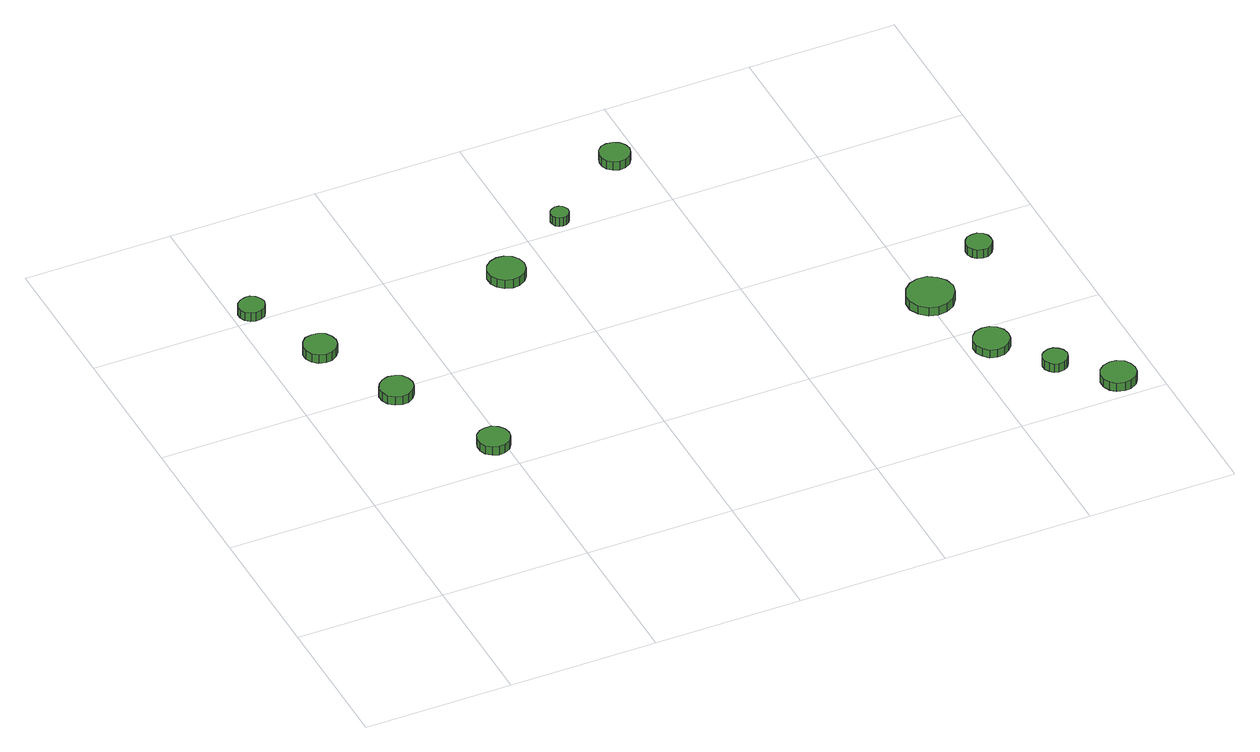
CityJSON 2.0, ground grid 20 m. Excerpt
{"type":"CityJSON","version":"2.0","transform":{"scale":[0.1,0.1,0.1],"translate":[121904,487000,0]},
"CityObjects":{
"tree1":{"type":"SolitaryVegetationObject","attributes":{"function":"something"},"geometry":[{"type":"MultiSurface","lod":"1","boundaries":[[[0,1,2,3,4,5,6,7,8,9,10,11,12,13,14]],[[15,16,17,18,19,20,21,22,23,24,25,26,27,28,29]],[[0,29,28,1]],[[1,28,27,2]],[[2,27,26,3]],[[3,26,25,4]],[[4,25,24,5]],[[5,24,23,6]],[[6,23,22,7]],[[7,22,21,8]],[[8,21,20,9]],[[9,20,19,10]],[[10,19,18,11]],[[11,18,17,12]],[[12,17,16,13]],[[13,16,15,14]],[[14,15,29,0]]]}]},
"tree2":{"type":"SolitaryVegetationObject","attributes":{"function":"something"},"geometry":[{"type":"MultiSurface","lod":"1","boundaries":[[[30,31,32,33,34,35,36,37,38,39,40,41,42,43,44]],[[45,46,47,48,49,50,51,52,53,54,55,56,57,58,59]],[[30,59,58,31]],[[31,58,57,32]],[[32,57,56,33]],[[33,56,55,34]],[[34,55,54,35]],[[35,54,53,36]],[[36,53,52,37]],[[37,52,51,38]],[[38,51,50,39]],[[39,50,49,40]],[[40,49,48,41]],[[41,48,47,42]],[[42,47,46,43]],[[43,46,45,44]],[[44,45,59,30]]]}]},
"tree3":{"type":"SolitaryVegetationObject","attributes":{"function":"something"},"geometry":[{"type":"MultiSurface","lod":"1","boundaries":[[[60,61,62,63,64,65,66,67,68,69,70,71,72,73,74]],[[75,76,77,78,79,80,81,82,83,84,85,86,87,88,89]],[[60,89,88,61]],[[61,88,87,62]],[[62,87,86,63]],[[63,86,85,64]],[[64,85,84,65]],[[65,84,83,66]],[[66,83,82,67]],[[67,82,81,68]],[[68,81,80,69]],[[69,80,79,70]],[[70,79,78,71]],[[71,78,77,72]],[[72,77,76,73]],[[73,76,75,74]],[[74,75,89,60]]]}]},
"tree4":{"type":"SolitaryVegetationObject","attributes":{"function":"something"},"geometry":[{"type":"MultiSurface","lod":"1","boundaries":[[[90,91,92,93,94,95,96,97,98,99,100,101,102,103,104]],[[105,106,107,108,109,110,111,112,113,114,115,116,117,118,119]],[[90,119,118,91]],[[91,118,117,92]],[[92,117,116,93]],[[93,116,115,94]],[[94,115,114,95]],[[95,114,113,96]],[[96,113,112,97]],[[97,112,111,98]],[[98,111,110,99]],[[99,110,109,100]],[[100,109,108,101]],[[101,108,107,102]],[[102,107,106,103]],[[103,106,105,104]],[[104,105,119,90]]]}]},
"tree5":{"type":"SolitaryVegetationObject","attributes":{"function":"something"},"geometry":[{"type":"MultiSurface","lod":"1","boundaries":[[[120,121,122,123,124,125,126,127,128,129,130,131,132,133,134]],[[135,136,137,138,139,140,141,142,143,144,145,146,147,148,149]],[[120,149,148,121]],[[121,148,147,122]],[[122,147,146,123]],[[123,146,145,124]],[[124,145,144,125]],[[125,144,143,126]],[[126,143,142,127]],[[127,142,141,128]],[[128,141,140,129]],[[129,140,139,130]],[[130,139,138,131]],[[131,138,137,132]],[[132,137,136,133]],[[133,136,135,134]],[[134,135,149,120]]]}]},
"tree6":{"type":"SolitaryVegetationObject","attributes":{"function":"something"},"geometry":[{"type":"MultiSurface","lod":"1","boundaries":[[[150,151,152,153,154,155,156,157,158,159,160,161,162,163,164]],[[165,166,167,168,169,170,171,172,173,174,175,176,177,178,179]],[[150,179,178,151]],[[151,178,177,152]],[[152,177,176,153]],[[153,176,175,154]],[[154,175,174,155]],[[155,174,173,156]],[[156,173,172,157]],[[157,172,171,158]],[[158,171,170,159]],[[159,170,169,160]],[[160,169,168,161]],[[161,168,167,162]],[[162,167,166,163]],[[163,166,165,164]],[[164,165,179,150]]]}]},
"tree7":{"type":"SolitaryVegetationObject","attributes":{"function":"something"},"geometry":[{"type":"MultiSurface","lod":"1","boundaries":[[[180,181,182,183,184,185,186,187,188,189,190,191,192,193,194]],[[195,196,197,198,199,200,201,202,203,204,205,206,207,208,209]],[[180,209,208,181]],[[181,208,207,182]],[[182,207,206,183]],[[183,206,205,184]],[[184,205,204,185]],[[185,204,203,186]],[[186,203,202,187]],[[187,202,201,188]],[[188,201,200,189]],[[189,200,199,190]],[[190,199,198,191]],[[191,198,197,192]],[[192,197,196,193]],[[193,196,195,194]],[[194,195,209,180]]]}]},
"tree8":{"type":"SolitaryVegetationObject","attributes":{"function":"something"},"geometry":[{"type":"MultiSurface","lod":"1","boundaries":[[[210,211,212,213,214,215,216,217,218,219,220,221,222,223,224]],[[225,226,227,228,229,230,231,232,233,234,235,236,237,238,239]],[[210,239,238,211]],[[211,238,237,212]],[[212,237,236,213]],[[213,236,235,214]],[[214,235,234,215]],[[215,234,233,216]],[[216,233,232,217]],[[217,232,231,218]],[[218,231,230,219]],[[219,230,229,220]],[[220,229,228,221]],[[221,228,227,222]],[[222,227,226,223]],[[223,226,225,224]],[[224,225,239,210]]]}]},
"tree9":{"type":"SolitaryVegetationObject","attributes":{"function":"something"},"geometry":[{"type":"MultiSurface","lod":"1","boundaries":[[[240,241,242,243,244,245,246,247,248,249,250,251,252,253,254]],[[255,256,257,258,259,260,261,262,263,264,265,266,267,268,269]],[[240,269,268,241]],[[241,268,267,242]],[[242,267,266,243]],[[243,266,265,244]],[[244,265,264,245]],[[245,264,263,246]],[[246,263,262,247]],[[247,262,261,248]],[[248,261,260,249]],[[249,260,259,250]],[[250,259,258,251]],[[251,258,257,252]],[[252,257,256,253]],[[253,256,255,254]],[[254,255,269,240]]]}]},
"tree10":{"type":"SolitaryVegetationObject","attributes":{"function":"something"},"geometry":[{"type":"MultiSurface","lod":"1","boundaries":[[[270,271,272,273,274,275,276,277,278,279,280,281,282,283,284]],[[285,286,287,288,289,290,291,292,293,294,295,296,297,298,299]],[[270,299,298,271]],[[271,298,297,272]],[[272,297,296,273]],[[273,296,295,274]],[[274,295,294,275]],[[275,294,293,276]],[[276,293,292,277]],[[277,292,291,278]],[[278,291,290,279]],[[279,290,289,280]],[[280,289,288,281]],[[281,288,287,282]],[[282,287,286,283]],[[283,286,285,284]],[[284,285,299,270]]]}]},
"tree11":{"type":"SolitaryVegetationObject","attributes":{"function":"something"},"geometry":[{"type":"MultiSurface","lod":"1","boundaries":[[[300,301,302,303,304,305,306,307,308,309,310,311,312,313,314]],[[315,316,317,318,319,320,321,322,323,324,325,326,327,328,329]],[[300,329,328,301]],[[301,328,327,302]],[[302,327,326,303]],[[303,326,325,304]],[[304,325,324,305]],[[305,324,323,306]],[[306,323,322,307]],[[307,322,321,308]],[[308,321,320,309]],[[309,320,319,310]],[[310,319,318,311]],[[311,318,317,312]],[[312,317,316,313]],[[313,316,315,314]],[[314,315,329,300]]]}]},
"tree12":{"type":"SolitaryVegetationObject","attributes":{"function":"something"},"geometry":[{"type":"MultiSurface","lod":"1","boundaries":[[[330,331,332,333,334,335,336,337,338,339,340,341,342,343,344]],[[345,346,347,348,349,350,351,352,353,354,355,356,357,358,359]],[[330,359,358,331]],[[331,358,357,332]],[[332,357,356,333]],[[333,356,355,334]],[[334,355,354,335]],[[335,354,353,336]],[[336,353,352,337]],[[337,352,351,338]],[[338,351,350,339]],[[339,350,349,340]],[[340,349,348,341]],[[341,348,347,342]],[[342,347,346,343]],[[343,346,345,344]],[[344,345,359,330]]]}]}
},
"vertices":[
[41,610,20],[39,617,20],[35,623,20],[29,627,20],[22,627,20],[15,625,20],[9,620,20],[6,614,20],[6,607,20],[9,600,20],[15,595,20],[22,593,20],[29,594,20],[35,597,20],[39,603,20],[39,603,7],[35,597,7],[29,594,7],[22,593,7],[15,595,7],[9,600,7],[6,607,7],[6,614,7],[9,620,7],[15,625,7],[22,627,7],[29,627,7],[35,623,7],[39,617,7],[41,610,7],
[91,506,16],[89,515,16],[84,523,16],[76,527,16],[67,528,16],[58,526,16],[51,519,16],[47,511,16],[47,502,16],[51,493,16],[58,487,16],[67,484,16],[76,485,16],[84,490,16],[89,497,16],[89,497,3],[84,490,3],[76,485,3],[67,484,3],[58,487,3],[51,493,3],[47,502,3],[47,511,3],[51,519,3],[58,526,3],[67,528,3],[76,527,3],[84,523,3],[89,515,3],[91,506,3],
[142,390,15],[140,399,15],[135,407,15],[127,411,15],[118,412,15],[109,409,15],[102,403,15],[98,395,15],[98,386,15],[102,377,15],[109,371,15],[118,368,15],[127,369,15],[135,374,15],[140,381,15],[140,381,2],[135,374,2],[127,369,2],[118,368,2],[109,371,2],[102,377,2],[98,386,2],[98,395,2],[102,403,2],[109,409,2],[118,412,2],[127,411,2],[135,407,2],[140,399,2],[142,390,2],
[208,246,15],[206,255,15],[201,262,15],[193,267,15],[184,267,15],[176,265,15],[169,259,15],[166,251,15],[166,242,15],[169,234,15],[176,228,15],[184,225,15],[193,226,15],[201,230,15],[206,238,15],[206,238,2],[201,230,2],[193,226,2],[184,225,2],[176,228,2],[169,234,2],[166,242,2],[166,251,2],[169,259,2],[176,265,2],[184,267,2],[193,267,2],[201,262,2],[206,255,2],[208,246,2],
[369,545,17],[367,555,17],[361,563,17],[352,568,17],[342,569,17],[332,566,17],[324,559,17],[320,550,17],[320,539,17],[324,530,17],[332,523,17],[342,520,17],[352,521,17],[361,526,17],[367,534,17],[367,534,4],[361,526,4],[352,521,4],[342,520,4],[332,523,4],[324,530,4],[320,539,4],[320,550,4],[324,559,4],[332,566,4],[342,569,4],[352,568,4],[361,563,4],[367,555,4],[369,545,4],
[466,621,15],[465,625,15],[462,630,15],[458,632,15],[453,633,15],[448,631,15],[444,628,15],[442,623,15],[442,618,15],[444,613,15],[448,610,15],[453,609,15],[458,609,15],[462,612,15],[465,616,15],[465,616,2],[462,612,2],[458,609,2],[453,609,2],[448,610,2],[444,613,2],[442,618,2],[442,623,2],[444,628,2],[448,631,2],[453,633,2],[458,632,2],[462,630,2],[465,625,2],[466,621,2],
[588,701,15],[586,709,15],[581,716,15],[574,720,15],[565,721,15],[557,719,15],[551,713,15],[548,705,15],[548,697,15],[551,689,15],[557,684,15],[565,681,15],[574,682,15],[581,686,15],[586,693,15],[586,693,2],[581,686,2],[574,682,2],[565,681,2],[557,684,2],[551,689,2],[548,697,2],[548,705,2],[551,713,2],[557,719,2],[565,721,2],[574,720,2],[581,716,2],[586,709,2],[588,701,2],
[858,162,14],[856,172,14],[850,180,14],[842,185,14],[832,186,14],[822,183,14],[815,176,14],[811,167,14],[811,157,14],[815,148,14],[822,141,14],[832,138,14],[842,139,14],[850,144,14],[856,152,14],[856,152,2],[850,144,2],[842,139,2],[832,138,2],[822,141,2],[815,148,2],[811,157,2],[811,167,2],[815,176,2],[822,183,2],[832,186,2],[842,185,2],[850,180,2],[856,172,2],[858,162,2],
[836,278,15],[833,291,15],[825,301,15],[814,308,15],[801,309,15],[789,305,15],[779,296,15],[773,284,15],[773,271,15],[779,259,15],[789,250,15],[801,246,15],[814,248,15],[825,254,15],[833,265,15],[833,265,2],[825,254,2],[814,248,2],[801,246,2],[789,250,2],[779,259,2],[773,271,2],[773,284,2],[779,296,2],[789,305,2],[801,309,2],[814,308,2],[825,301,2],[833,291,2],[836,278,2],
[908,96,14],[906,103,14],[902,108,14],[896,112,14],[889,112,14],[883,110,14],[878,106,14],[875,99,14],[875,92,14],[878,86,14],[883,81,14],[889,79,14],[896,80,14],[902,83,14],[906,89,14],[906,89,1],[902,83,1],[896,80,1],[889,79,1],[883,81,1],[878,86,1],[875,92,1],[875,99,1],[878,106,1],[883,110,1],[889,112,1],[896,112,1],[902,108,1],[906,103,1],[908,96,1],
[972,32,15],[970,41,15],[965,49,15],[956,54,15],[947,55,15],[937,52,15],[930,46,15],[926,37,15],[926,27,15],[930,18,15],[937,12,15],[947,9,15],[956,10,15],[965,15,15],[970,23,15],[970,23,2],[965,15,2],[956,10,2],[947,9,2],[937,12,2],[930,18,2],[926,27,2],[926,37,2],[930,46,2],[937,52,2],[947,55,2],[956,54,2],[965,49,2],[970,41,2],[972,32,2],
[920,345,14],[919,352,14],[915,358,14],[908,362,14],[901,362,14],[894,360,14],[889,355,14],[886,349,14],[886,341,14],[889,335,14],[894,330,14],[901,328,14],[908,328,14],[915,332,14],[919,338,14],[919,338,1],[915,332,1],[908,328,1],[901,328,1],[894,330,1],[889,335,1],[886,341,1],[886,349,1],[889,355,1],[894,360,1],[901,362,1],[908,362,1],[915,358,1],[919,352,1],[920,345,1]
]}
